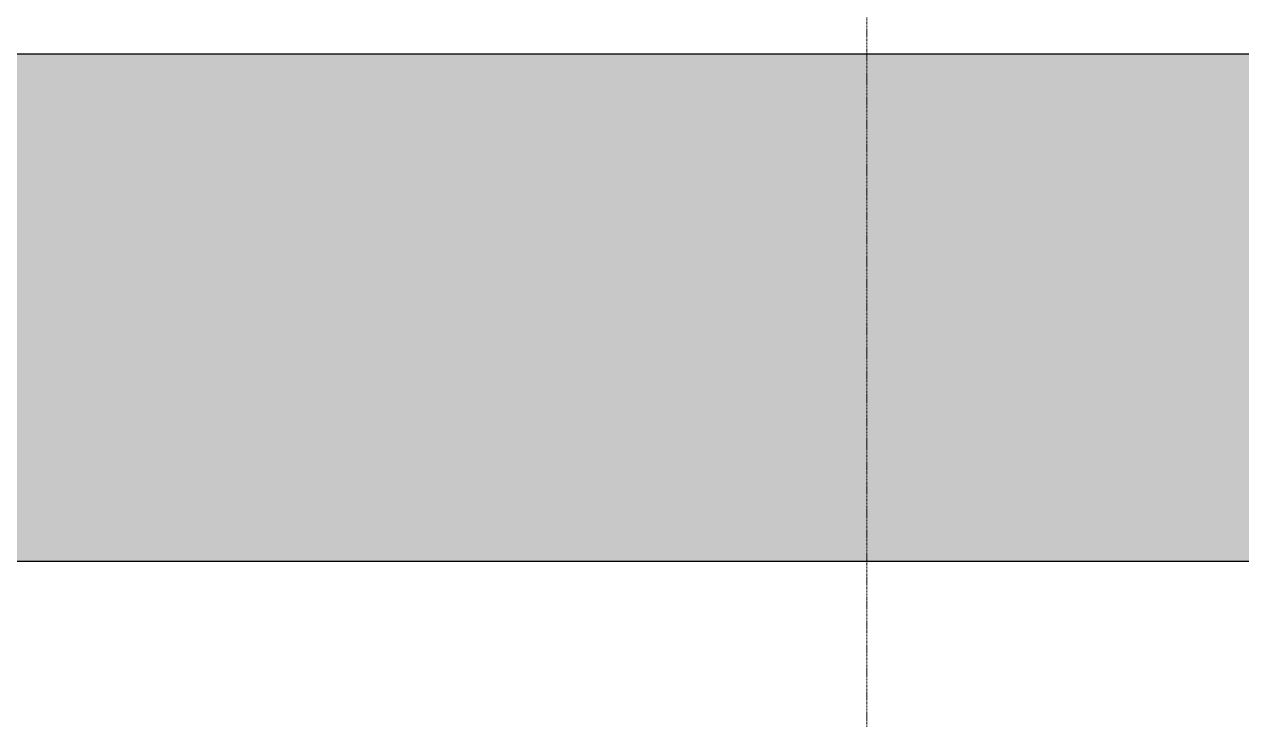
# Model space of a CAD drawing. Header units: millimetres. Extents: x -962357 to -591933, y -35273 to 59420.
# Drawn here: x -701572 to -697972, y 8812 to 10867 of the extents above; entities that cross this region are included whole.
import ezdxf

# ---------------------------------------------------------------- set-up
doc = ezdxf.new("R2010")
doc.units = ezdxf.units.MM
doc.linetypes.add('DPA_Grid _ Level 100', pattern=[10, 5.5, -1.6, 1.3, -1.6])
for name, color, linetype, lineweight in [('A-WALL', 5, 'Continuous', 9), ('A-WALL-PATT', 1, 'Continuous', 9), ('S-GRID', 251, 'Continuous', 9)]:
    doc.layers.add(name, color=color, linetype=linetype, lineweight=lineweight)

msp = doc.modelspace()

# ---------------------------------------------------------------- hatches: boundary and pattern name
at = {"layer": 'A-WALL-PATT'}
h = msp.add_hatch(dxfattribs=at)
h.set_pattern_fill('FP_1', color=256, style=0, pattern_type=2)
h.set_pattern_definition([(50, (2.4, 1), (3643.682, -318.781), [381, -4191]), (355, (2.4, 1), (-704.856, 3821.136), [304.8, -3352.8]), (100.451, (306, -25.6), (2938.852, 3502.332), [323.8, -3561.801]), (46.184, (2.4, 1017), (5421.58, -840.856), [571.5, -6286.5]), (96.636, (454, 947), (4748.05, 4948.55), [485.7, -5342.7]), (351.184, (2.4, 1017), (4748.1, 4948.506), [457.2, -5029.2]), (21, (510.4, 763), (3032.288, -2045.304), [381, -4191]), (326, (510.4, 763), (1236.042, 3683.762), [304.8, -3352.8]), (71.451, (763, 592.5), (4268.343, 1638.425), [323.8, -3561.801]), (37.5, (2.4, 1), (61.772, 1691.1008), [167.64, -3144.52, 167.64, -3235.96, -3365.5]), (37.5, (2.4, 1), (61.772, 1691.1008), [-6715.76, 167.64, -3197.86]), (7.5, (2.4, 1), (1336.3933, 2003.6115), [167.64, -1772.92, 167.64, -3068.32, -1282.7]), (7.5, (2.4, 1), (1336.3933, 2003.6115), [-5176.52, 167.64, -1115.06]), (327.5, (-1130.5, 1), (2711.8178, -114.5786), [167.64, -1102.36, 167.64, -3794.76, -5257.8]), (327.5, (-1130.5, 1), (2711.8178, -114.5786), [-5232.4, 167.64, -5090.16]), (317.5, (-1638.5, 1), (2962.5856, 508.5334), [167.64, -1483.36, 167.64, -2463.8, -3733.8]), (317.5, (-1638.5, 1), (2962.5856, 508.5334), [-4282.44, 167.64, -3566.16])])
h.paths.add_polyline_path([(-652318.5, 9280), (-652318.5, 10780), (-743518.8, 10780), (-743518.8, 9280), (-653589.1, 9280)])

# ---------------------------------------------------------------- linework, layer by layer
at = {"layer": 'A-WALL', "color": 7, "lineweight": 25}
for p, q in [((-743518.8, 10780), (-652318.5, 10780)), ((-652318.5, 9280), (-743518.8, 9280))]:
    msp.add_line(p, q, dxfattribs=at)
at = {"layer": 'S-GRID', "linetype": 'DPA_Grid _ Level 100'}
msp.add_line((-699080, -30741.3), (-699080, 54920.2), dxfattribs=at)

doc.saveas('drawing.dxf')
